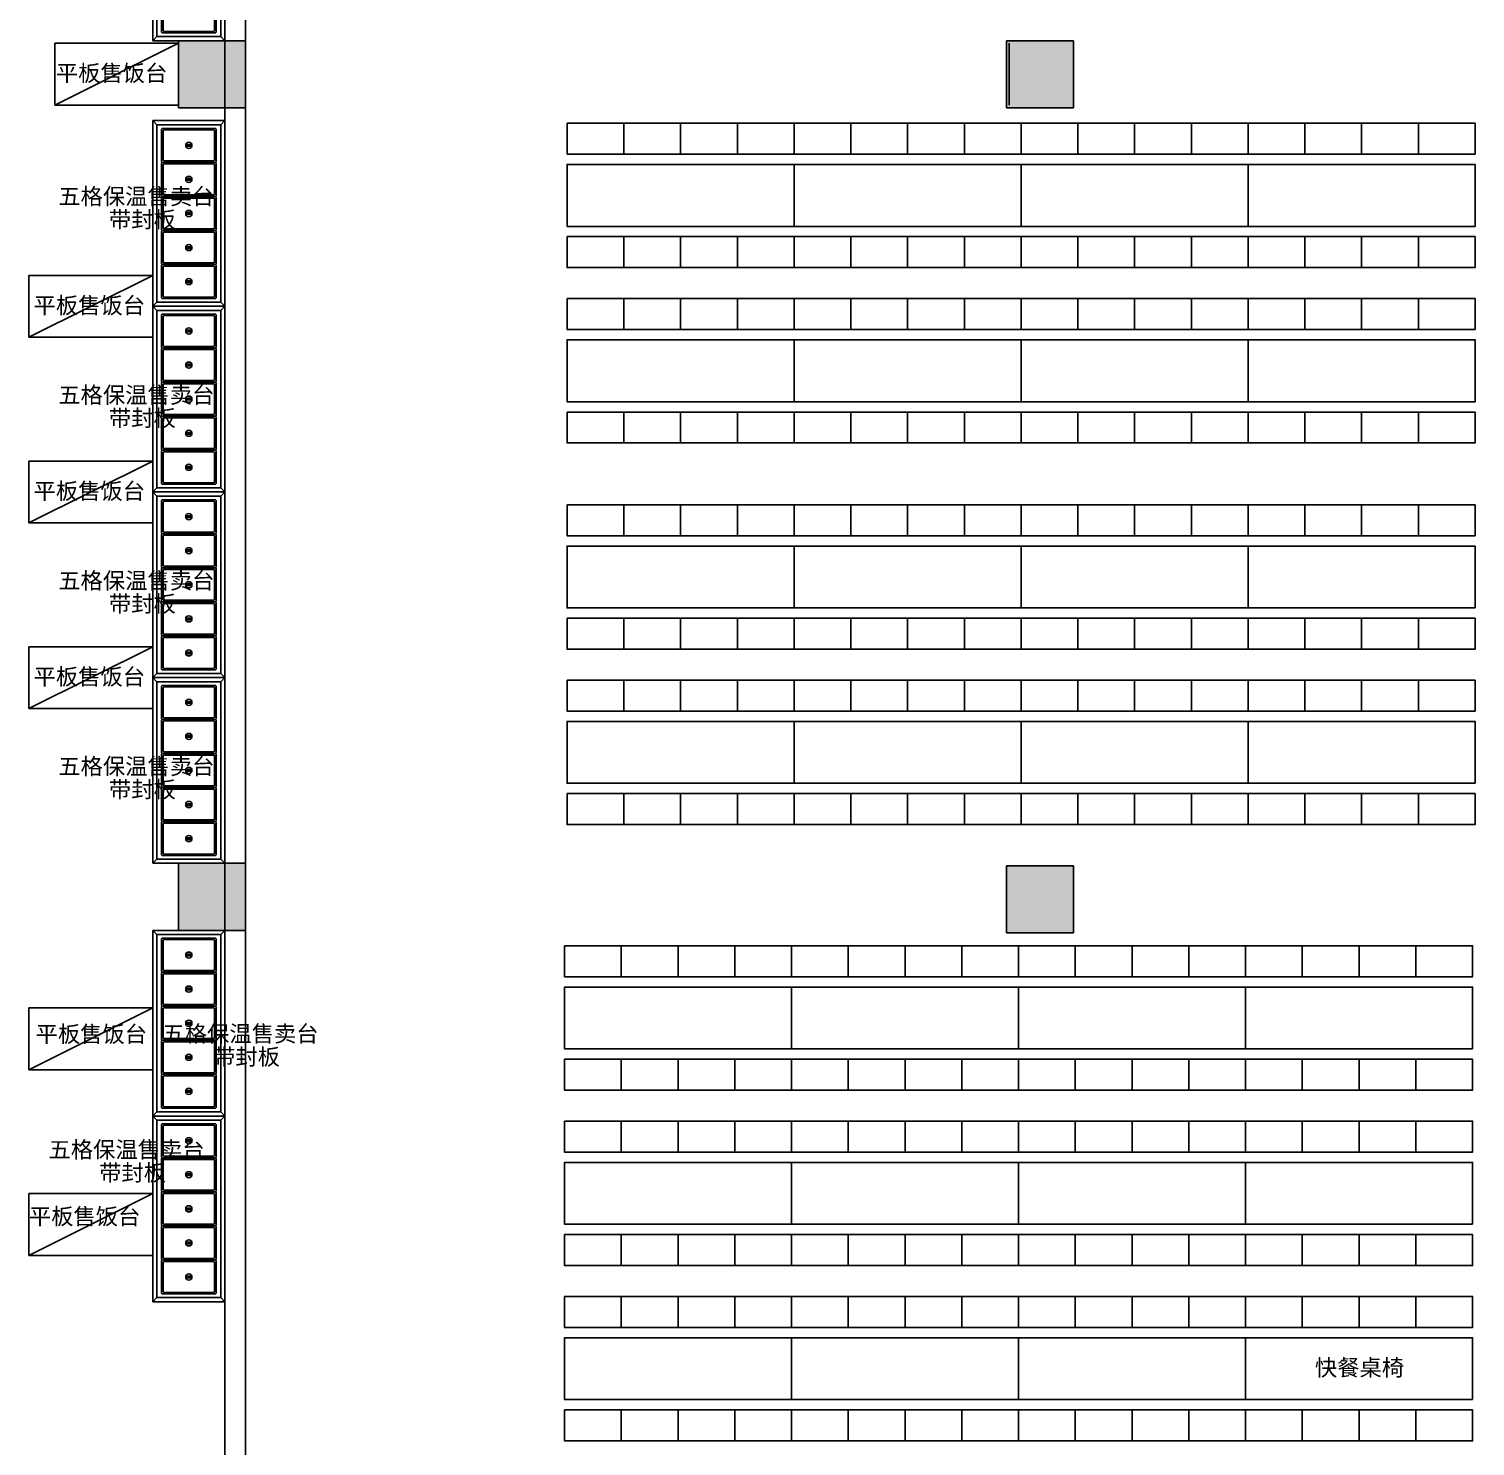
# Model space of a CAD drawing. Extents: x 1158414 to 1597620, y -840005 to -760676.
# Drawn here: x 1532513 to 1546530, y -819949 to -806210 of the extents above; entities that cross this region are included whole.
import ezdxf

# ---------------------------------------------------------------- set-up
doc = ezdxf.new("R2010")
doc.units = 0
doc.header["$LTSCALE"] = 1000
doc.linetypes.add('DIVIDE', pattern=[31.75, 12.7, -6.35, 0, -6.35, 0, -6.35])
for name, color, linetype in [('COLUMN', 2, 'Continuous'), ('PUB_HATCH', 8, 'Continuous'), ('STAIR', 4, 'Continuous'), ('WS_厨房设备', 1, 'Continuous'), ('ZUOWEI', 251, 'Continuous'), ('产品名称', 7, 'Continuous'), ('厨房布置', 4, 'Continuous')]:
    doc.layers.add(name, color=color, linetype=linetype)
doc.styles.add('WMF-宋体1', font='')
doc.styles.get('WMF-宋体1').set_extended_font_data('SimSun')

# ---------------------------------------------------------------- blocks, each defined once
blk = doc.blocks.new('Custom_78')
for p, q in [((40, 660), (0, 700)), ((0, 700), (1800, 700)), ((0, 0), (0, 700)), ((0, 700), (40, 660)), ((1800, 700), (1760, 660)), ((1800, 700), (1760, 660)), ((1800, 0), (1800, 700)), ((1800, 0), (0, 0)), ((1760, 40), (1800, 0)), ((1760, 40), (1800, 0))]:
    blk.add_line(p, q)
at = {"color": 253}
for p, q in [((1760, 660), (40, 660)), ((40, 660), (40, 40)), ((1760, 660), (1760, 40)), ((0, 0), (40, 40)), ((40, 40), (0, 0)), ((40, 40), (1760, 40))]:
    blk.add_line(p, q, dxfattribs=at)
at = {"color": 252}
for p, q in [((232, 379), (232, 321)), ((248, 379), (248, 321)), ((562, 379), (562, 321)), ((578, 379), (578, 321)), ((892, 379), (892, 321)), ((908, 379), (908, 321)), ((1222, 379), (1222, 321)), ((1238, 379), (1238, 321)), ((1552, 379), (1552, 321)), ((1568, 379), (1568, 321))]:
    blk.add_line(p, q, dxfattribs=at)
for points in [[(85, 615), (395, 615, -0.414214), (405, 605), (405, 95, -0.414214), (395, 85), (85, 85, -0.414214), (75, 95), (75, 605, -0.414214)], [(100, 600), (380, 600, -0.414214), (390, 590), (390, 110, -0.414214), (380, 100), (100, 100, -0.414214), (90, 110), (90, 590, -0.414214)], [(415, 615), (725, 615, -0.414214), (735, 605), (735, 95, -0.414214), (725, 85), (415, 85, -0.414214), (405, 95), (405, 605, -0.414214)], [(430, 600), (710, 600, -0.414214), (720, 590), (720, 110, -0.414214), (710, 100), (430, 100, -0.414214), (420, 110), (420, 590, -0.414214)], [(745, 615), (1055, 615, -0.414214), (1065, 605), (1065, 95, -0.414214), (1055, 85), (745, 85, -0.414214), (735, 95), (735, 605, -0.414214)], [(760, 600), (1040, 600, -0.414214), (1050, 590), (1050, 110, -0.414214), (1040, 100), (760, 100, -0.414214), (750, 110), (750, 590, -0.414214)], [(1075, 615), (1385, 615, -0.414214), (1395, 605), (1395, 95, -0.414214), (1385, 85), (1075, 85, -0.414214), (1065, 95), (1065, 605, -0.414214)], [(1090, 600), (1370, 600, -0.414214), (1380, 590), (1380, 110, -0.414214), (1370, 100), (1090, 100, -0.414214), (1080, 110), (1080, 590, -0.414214)], [(1405, 615), (1715, 615, -0.414214), (1725, 605), (1725, 95, -0.414214), (1715, 85), (1405, 85, -0.414214), (1395, 95), (1395, 605, -0.414214)], [(1420, 600), (1700, 600, -0.414214), (1710, 590), (1710, 110, -0.414214), (1700, 100), (1420, 100, -0.414214), (1410, 110), (1410, 590, -0.414214)]]:
    blk.add_lwpolyline(points, format="xyb", close=True, dxfattribs=at)
for centre in [(240, 350), (570, 350), (900, 350), (1230, 350), (1560, 350)]:
    blk.add_circle(centre, 30, dxfattribs=at)
blk = doc.blocks.new('*U113')
at = {"color": 252, "linetype": 'DIVIDE', "ltscale": 3}
blk.add_line((0, 0), (1200, 600), dxfattribs=at)
at = {"linetype": 'Continuous'}
for p, q in [((0, 0), (0, 600)), ((0, 600), (1200, 600)), ((1200, 600), (1200, 0)), ((1200, 0), (0, 0))]:
    blk.add_line(p, q, dxfattribs=at)
blk = doc.blocks.new('A$C03080C26')
at = {"layer": '厨房布置'}
for points in [[(-1650, 1100), (-1650, 1400), (-2200, 1400), (-2200, 1100)], [(-1100, 1100), (-1100, 1400), (-1650, 1400), (-1650, 1100)], [(-1650, 1100), (-1650, 1400), (-1650, 1400), (-1650, 1100)], [(-550, 1100), (-550, 1400), (-1100, 1400), (-1100, 1100)], [(0, 1100), (0, 1400), (-550, 1400), (-550, 1100)], [(-2200, 1000), (0, 1000), (0, 400), (-2200, 400)], [(-1650, 0), (-1650, 300), (-2200, 300), (-2200, 0)], [(-1100, 0), (-1100, 300), (-1650, 300), (-1650, 0)], [(-1650, 0), (-1650, 300), (-1650, 300), (-1650, 0)], [(-550, 0), (-550, 300), (-1100, 300), (-1100, 0)], [(0, 0), (0, 300), (-550, 300), (-550, 0)]]:
    blk.add_lwpolyline(points, close=True, dxfattribs=at)

msp = doc.modelspace()

# ---------------------------------------------------------------- hatches: boundary and pattern name
at = {"layer": 'PUB_HATCH'}
for points in [[(1534612.9, -806973.6), (1534612.9, -806323.6), (1533962.9, -806323.6), (1533962.9, -806973.6)], [(1542637.9, -806973.6), (1542637.9, -806323.6), (1541987.9, -806323.6), (1541987.9, -806973.6)], [(1534612.9, -814949), (1534612.9, -814299), (1533962.9, -814299), (1533962.9, -814949)], [(1542637.9, -814974), (1542637.9, -814324), (1541987.9, -814324), (1541987.9, -814974)]]:
    msp.add_hatch(color=256, dxfattribs=at).paths.add_polyline_path(points)

# ---------------------------------------------------------------- linework, layer by layer
at = {"layer": 'COLUMN'}
for p, q in [((1534612.9, -806323.6), (1533962.9, -806323.6)), ((1533962.9, -806323.6), (1533962.9, -806973.6)), ((1534612.9, -806973.6), (1534612.9, -806323.6)), ((1542637.9, -806323.6), (1541987.9, -806323.6)), ((1541987.9, -806323.6), (1541987.9, -806973.6)), ((1542637.9, -806973.6), (1542637.9, -806323.6)), ((1533962.9, -806973.6), (1534612.9, -806973.6)), ((1541987.9, -806973.6), (1542637.9, -806973.6)), ((1534612.9, -814299), (1533962.9, -814299)), ((1533962.9, -814299), (1533962.9, -814949)), ((1534612.9, -814949), (1534612.9, -814299)), ((1542637.9, -814324), (1541987.9, -814324)), ((1541987.9, -814324), (1541987.9, -814974)), ((1542637.9, -814974), (1542637.9, -814324)), ((1533962.9, -814949), (1534612.9, -814949)), ((1541987.9, -814974), (1542637.9, -814974))]:
    msp.add_line(p, q, dxfattribs=at)
at = {"layer": 'STAIR'}
msp.add_lwpolyline([(1542012.8, -806949), (1542012.8, -806349)], dxfattribs=at)
at = {"layer": 'ZUOWEI', "color": 4}
for p, q in [((1534612.8, -794809.8), (1534612.8, -820376.2)), ((1534412.8, -795009.8), (1534412.8, -820376.2))]:
    msp.add_line(p, q, dxfattribs=at)

# ---------------------------------------------------------------- block references
at = {"layer": 'WS_厨房设备'}
for name, p, rotation in [('Custom_78', (1534412.8, -806323.6), 90), ('*U113', (1533962.9, -806348.6), 180), ('Custom_78', (1534412.8, -808899), 90), ('*U113', (1533712.8, -808599), 180), ('Custom_78', (1534412.8, -810699), 90), ('*U113', (1533712.8, -810399), 180), ('Custom_78', (1534412.8, -812499), 90), ('*U113', (1533712.8, -812199), 180), ('Custom_78', (1534412.8, -814299), 90), ('Custom_78', (1534412.8, -816749), 90), ('*U113', (1533712.8, -815701), 180), ('Custom_78', (1534412.8, -818549), 90), ('*U113', (1533712.8, -817501), 180)]:
    msp.add_blockref(name, p, dxfattribs=dict(at, rotation=rotation))
at = {"layer": '厨房布置', "rotation": 180}
for p in [(1537729.6, -807123.6), (1539929.6, -807123.6), (1542129.6, -807123.6), (1544329.6, -807123.6), (1537729.6, -808823.6), (1539929.6, -808823.6), (1542129.6, -808823.6), (1544329.6, -808823.6), (1537729.6, -810823.6), (1539929.6, -810823.6), (1542129.6, -810823.6), (1544329.6, -810823.6), (1537729.6, -812523.6), (1539929.6, -812523.6), (1542129.6, -812523.6), (1544329.6, -812523.6), (1537704.6, -815098.6), (1539904.6, -815098.6), (1542104.6, -815098.6), (1544304.6, -815098.6), (1537704.6, -816798.6), (1539904.6, -816798.6), (1542104.6, -816798.6), (1544304.6, -816798.6), (1537704.6, -818498.6), (1539904.6, -818498.6), (1542104.6, -818498.6), (1544304.6, -818498.6)]:
    msp.add_blockref('A$C03080C26', p, dxfattribs=at)

# ---------------------------------------------------------------- texts
at = {"layer": '产品名称', "color": 7, "lineweight": 0, "style": 'WMF-宋体1'}
for s, p in [('平板售饭台', (1532773.9, -806717.4)), ('五格保温售卖台', (1532797.3, -807912.1)), ('带封板', (1533288, -808136)), ('平板售饭台', (1532558.1, -808969.1)), ('五格保温售卖台', (1532797.3, -809837.5)), ('带封板', (1533288, -810061.3)), ('平板售饭台', (1532558.1, -810769.1)), ('五格保温售卖台', (1532797.3, -811637.5)), ('带封板', (1533288, -811861.3)), ('平板售饭台', (1532558.1, -812569.1)), ('五格保温售卖台', (1532797.3, -813437.5)), ('带封板', (1533288, -813661.3)), ('平板售饭台', (1532577.4, -816033.5)), ('五格保温售卖台', (1533806.9, -816030)), ('带封板', (1534297.6, -816253.8)), ('五格保温售卖台', (1532702.6, -817153.6)), ('带封板', (1533193.4, -817377.4)), ('平板售饭台', (1532512.8, -817801)), ('快餐桌椅', (1544977.2, -819267.9))]:
    msp.add_text(s, height=158.49, dxfattribs=at).set_placement(p)

doc.saveas('drawing.dxf')
